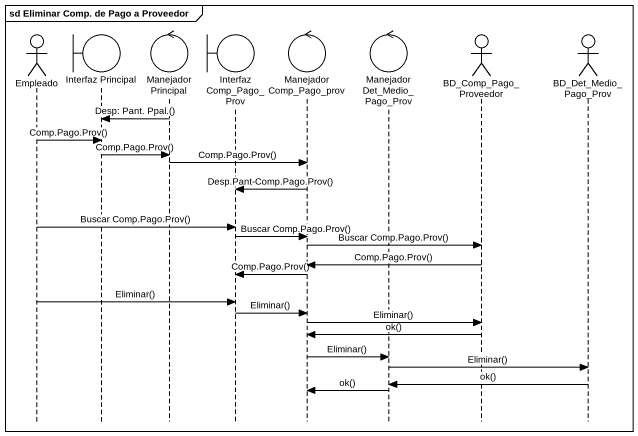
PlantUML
@startuml
mainframe sd Eliminar Comp. de Pago a Proveedor
hide footbox
actor Empleado
boundary "Interfaz Principal" as Interfaz_Principal
control "Manejador Principal" as Manejador_Principal
boundary "Interfaz Comp_Pago_Prov" as Interfaz_Comp_Pago_Prov
control "Manejador Comp_Pago_prov" as Manejador_Comp_Pago_prov
control "Manejador Det_Medio_Pago_Prov" as Manejador_Det_Medio_Pago
actor BD_Comp_Pago_Proveedor
actor BD_Det_Medio_Pago_Prov

Manejador_Principal -> Interfaz_Principal : Desp: Pant. Ppal.()
Empleado -> Interfaz_Principal : Comp.Pago.Prov()
Interfaz_Principal -> Manejador_Principal : Comp.Pago.Prov()
Manejador_Principal -> Manejador_Comp_Pago_prov : Comp.Pago.Prov()
Manejador_Comp_Pago_prov -> Interfaz_Comp_Pago_Prov : Desp.Pant-Comp.Pago.Prov()
Empleado -> Interfaz_Comp_Pago_Prov : Buscar Comp.Pago.Prov()
Interfaz_Comp_Pago_Prov -> Manejador_Comp_Pago_prov : Buscar Comp.Pago.Prov()
Manejador_Comp_Pago_prov -> BD_Comp_Pago_Proveedor : Buscar Comp.Pago.Prov()
BD_Comp_Pago_Proveedor -> Manejador_Comp_Pago_prov : Comp.Pago.Prov()
Manejador_Comp_Pago_prov -> Interfaz_Comp_Pago_Prov : Comp.Pago.Prov()
Empleado -> Interfaz_Comp_Pago_Prov : Eliminar()
Interfaz_Comp_Pago_Prov -> Manejador_Comp_Pago_prov : Eliminar()
Manejador_Comp_Pago_prov -> BD_Comp_Pago_Proveedor : Eliminar()
BD_Comp_Pago_Proveedor -> Manejador_Comp_Pago_prov : ok()
Manejador_Comp_Pago_prov -> Manejador_Det_Medio_Pago : Eliminar()
Manejador_Det_Medio_Pago -> BD_Det_Medio_Pago_Prov : Eliminar()
BD_Det_Medio_Pago_Prov -> Manejador_Det_Medio_Pago : ok()
Manejador_Det_Medio_Pago -> Manejador_Comp_Pago_prov : ok()
@enduml
